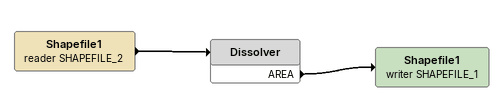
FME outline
Shapefile1 (reader SHAPEFILE_2)
    -> Dissolver
Dissolver
    AREA -> Shapefile1 (writer SHAPEFILE_1)
Shapefile1 (writer SHAPEFILE_1)
